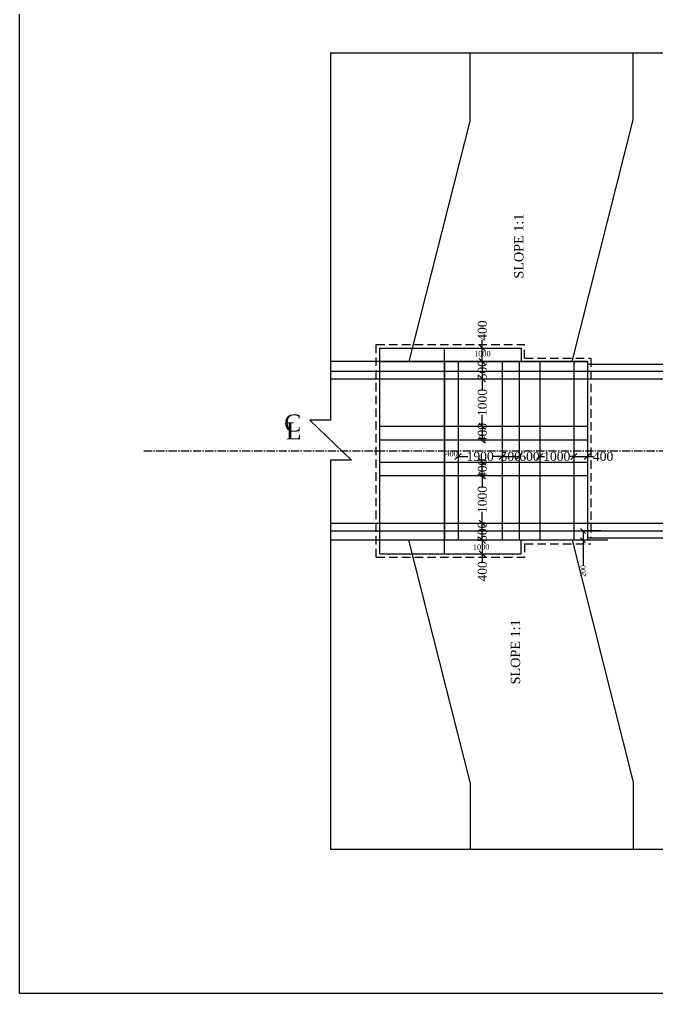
# Model space of a CAD drawing. Header units: inches. Extents: x 90659 to 166790, y -1471827 to -1422100.
# Drawn here: x 90659 to 109402, y -1471810 to -1443181 of the extents above; entities that cross this region are included whole.
import ezdxf

# ---------------------------------------------------------------- set-up
doc = ezdxf.new("R2010")
doc.units = ezdxf.units.IN
doc.header["$MEASUREMENT"] = 0
doc.header["$PDMODE"] = 3
doc.header["$PDSIZE"] = -20
doc.linetypes.add('ACAD_ISO10W100', pattern=[18, 12, -3, 0, -3])
doc.linetypes.add('HIDDEN', pattern=[0.375, 0.25, -0.125])
doc.styles.add('TIMES NEW ROMAN', font='times.ttf')
doc.dimstyles.new('STANDARD$0', dxfattribs={"dimscale": 100, "dimtxt": 0.02, "dimasz": 0.02, "dimexe": 0.05, "dimexo": 0.1, "dimgap": 0.002, "dimtad": 2, "dimdec": 0, "dimzin": 1, "dimdsep": 46, "dimtxsty": 'Standard', "dimblk": 'OBLIQUE', "dimcen": 0.09, "dimadec": 0, "dimazin": 0, "dimtfac": 1, "dimtdec": 0, "dimtofl": 0, "dimtmove": 0, "dimatfit": 3, "dimfxl": 1, "dimtolj": 1, "dimtzin": 1, "dimarcsym": 0})

# ---------------------------------------------------------------- blocks, each defined once
blk = doc.blocks.new('_Oblique')
at = {"color": 0, "linetype": 'ByBlock', "lineweight": -2}
blk.add_line((-0.5, -0.5), (0.5, 0.5), dxfattribs=at)
blk = doc.blocks.new('*D12')
at = {"color": 0, "lineweight": -2, "transparency": 16777216}
for p, q in [((107741, -1458214), (107215, -1458214)), ((107215, -1458214), (107215, -1458489)), ((107941, -1458489), (107215, -1458489)), ((107215, -1458489), (107215, -1459230))]:
    blk.add_line(p, q, dxfattribs=at)
at = {"layer": 'Defpoints', "color": 0, "transparency": 16777216}
for p in [(107215, -1458214), (107741, -1458214), (107941, -1458489)]:
    blk.add_point(p, dxfattribs=at)
at = {"color": 0, "lineweight": -2, "transparency": 16777216, "xscale": 150, "yscale": 150, "zscale": 150}
for p, rotation in [((107215, -1458214), 90), ((107215, -1458489), 270)]:
    blk.add_blockref('_Oblique', p, dxfattribs=dict(at, rotation=rotation))
at = {"color": 0, "transparency": 16777216, "insert": (107215, -1459390), "char_height": 150, "attachment_point": 5, "rotation": 90, "style": 'TIMES NEW ROMAN'}
blk.add_mtext('\\A1;200', dxfattribs=at)
blk = doc.blocks.new('*D69')
at = {"color": 0, "lineweight": -2, "transparency": 16777216}
for p, q in [((103542, -1455957), (103542, -1456025)), ((103542, -1456025), (103831, -1456025)), ((104842, -1456025), (104552, -1456025)), ((104842, -1455957), (104842, -1456025))]:
    blk.add_line(p, q, dxfattribs=at)
at = {"layer": 'Defpoints', "color": 0, "transparency": 16777216}
for p in [(103542, -1455957), (104842, -1455957), (104842, -1456025)]:
    blk.add_point(p, dxfattribs=at)
at = {"color": 0, "lineweight": -2, "transparency": 16777216, "xscale": 180, "yscale": 180, "zscale": 180, "rotation": 180}
blk.add_blockref('_Oblique', (103542, -1456025), dxfattribs=at)
at = {"color": 0, "lineweight": -2, "transparency": 16777216, "xscale": 180, "yscale": 180, "zscale": 180}
blk.add_blockref('_Oblique', (104842, -1456025), dxfattribs=at)
at = {"color": 0, "transparency": 16777216, "insert": (104192, -1456025), "char_height": 264, "attachment_point": 5, "style": 'TIMES NEW ROMAN'}
blk.add_mtext('\\A1;1900', dxfattribs=at)
blk = doc.blocks.new('*D70')
at = {"color": 0, "lineweight": -2, "transparency": 16777216}
for p, q in [((104842, -1455957), (104842, -1456025)), ((104842, -1456025), (105341, -1456025)), ((105341, -1455957), (105341, -1456025))]:
    blk.add_line(p, q, dxfattribs=at)
at = {"layer": 'Defpoints', "color": 0, "transparency": 16777216}
for p in [(104842, -1455957), (105341, -1455957), (105341, -1456025)]:
    blk.add_point(p, dxfattribs=at)
at = {"color": 0, "lineweight": -2, "transparency": 16777216, "xscale": 180, "yscale": 180, "zscale": 180, "rotation": 180}
blk.add_blockref('_Oblique', (104842, -1456025), dxfattribs=at)
at = {"color": 0, "lineweight": -2, "transparency": 16777216, "xscale": 180, "yscale": 180, "zscale": 180}
blk.add_blockref('_Oblique', (105341, -1456025), dxfattribs=at)
at = {"color": 0, "transparency": 16777216, "insert": (105091, -1456025), "char_height": 264, "attachment_point": 5, "style": 'TIMES NEW ROMAN'}
blk.add_mtext('\\A1;500', dxfattribs=at)
blk = doc.blocks.new('*D71')
at = {"color": 0, "lineweight": -2, "transparency": 16777216}
for p, q in [((105341, -1455957), (105341, -1456025)), ((105341, -1456025), (105364, -1456025)), ((105942, -1456025), (105918, -1456025)), ((105942, -1455958), (105942, -1456025))]:
    blk.add_line(p, q, dxfattribs=at)
at = {"layer": 'Defpoints', "color": 0, "transparency": 16777216}
for p in [(105341, -1455957), (105942, -1455958), (105942, -1456025)]:
    blk.add_point(p, dxfattribs=at)
at = {"color": 0, "lineweight": -2, "transparency": 16777216, "xscale": 180, "yscale": 180, "zscale": 180, "rotation": 180}
blk.add_blockref('_Oblique', (105341, -1456025), dxfattribs=at)
at = {"color": 0, "lineweight": -2, "transparency": 16777216, "xscale": 180, "yscale": 180, "zscale": 180}
blk.add_blockref('_Oblique', (105942, -1456025), dxfattribs=at)
at = {"color": 0, "transparency": 16777216, "insert": (105641, -1456025), "char_height": 264, "attachment_point": 5, "style": 'TIMES NEW ROMAN'}
blk.add_mtext('\\A1;600', dxfattribs=at)
blk = doc.blocks.new('*D72')
at = {"color": 0, "lineweight": -2, "transparency": 16777216}
for p, q in [((105942, -1455958), (105942, -1456025)), ((105942, -1456025), (106081, -1456025)), ((106942, -1456025), (106802, -1456025)), ((106942, -1455957), (106942, -1456025))]:
    blk.add_line(p, q, dxfattribs=at)
at = {"layer": 'Defpoints', "color": 0, "transparency": 16777216}
for p in [(105942, -1455958), (106942, -1455957), (106942, -1456025)]:
    blk.add_point(p, dxfattribs=at)
at = {"color": 0, "lineweight": -2, "transparency": 16777216, "xscale": 180, "yscale": 180, "zscale": 180, "rotation": 180}
blk.add_blockref('_Oblique', (105942, -1456025), dxfattribs=at)
at = {"color": 0, "lineweight": -2, "transparency": 16777216, "xscale": 180, "yscale": 180, "zscale": 180}
blk.add_blockref('_Oblique', (106942, -1456025), dxfattribs=at)
at = {"color": 0, "transparency": 16777216, "insert": (106442, -1456025), "char_height": 264, "attachment_point": 5, "style": 'TIMES NEW ROMAN'}
blk.add_mtext('\\A1;1000', dxfattribs=at)
blk = doc.blocks.new('*D73')
at = {"color": 0, "lineweight": -2, "transparency": 16777216}
for p, q in [((106942, -1455957), (106942, -1456025)), ((106942, -1456025), (107342, -1456025)), ((107342, -1455957), (107342, -1456025)), ((107342, -1456025), (107522, -1456025))]:
    blk.add_line(p, q, dxfattribs=at)
at = {"layer": 'Defpoints', "color": 0, "transparency": 16777216}
for p in [(106942, -1455957), (107342, -1455957), (107342, -1456025)]:
    blk.add_point(p, dxfattribs=at)
at = {"color": 0, "lineweight": -2, "transparency": 16777216, "xscale": 180, "yscale": 180, "zscale": 180, "rotation": 180}
blk.add_blockref('_Oblique', (106942, -1456025), dxfattribs=at)
at = {"color": 0, "lineweight": -2, "transparency": 16777216, "xscale": 180, "yscale": 180, "zscale": 180}
blk.add_blockref('_Oblique', (107342, -1456025), dxfattribs=at)
at = {"color": 0, "transparency": 16777216, "insert": (107804, -1456025), "char_height": 264, "attachment_point": 5, "style": 'TIMES NEW ROMAN'}
blk.add_mtext('\\A1;400', dxfattribs=at)
blk = doc.blocks.new('*D74')
at = {"color": 0, "lineweight": -2, "transparency": 16777216}
for p, q in [((104256, -1452838), (104256, -1452606)), ((104113, -1452838), (104257, -1452838)), ((104256, -1453238), (104256, -1452838)), ((104113, -1453238), (104257, -1453238))]:
    blk.add_line(p, q, dxfattribs=at)
at = {"layer": 'Defpoints', "color": 0, "transparency": 16777216}
for p in [(104113, -1452838), (104113, -1453238), (104256, -1453238)]:
    blk.add_point(p, dxfattribs=at)
at = {"color": 0, "lineweight": -2, "transparency": 16777216, "xscale": 180, "yscale": 180, "zscale": 180}
for p, rotation in [((104256, -1452838), 90), ((104256, -1453238), 270)]:
    blk.add_blockref('_Oblique', p, dxfattribs=dict(at, rotation=rotation))
at = {"color": 0, "transparency": 16777216, "insert": (104256, -1452324), "char_height": 264, "attachment_point": 5, "rotation": 90, "style": 'TIMES NEW ROMAN'}
blk.add_mtext('\\A1;400', dxfattribs=at)
blk = doc.blocks.new('*D75')
at = {"color": 0, "lineweight": -2, "transparency": 16777216}
for p, q in [((104113, -1453238), (104257, -1453238)), ((104256, -1453238), (104256, -1453738)), ((104113, -1453738), (104257, -1453738))]:
    blk.add_line(p, q, dxfattribs=at)
at = {"layer": 'Defpoints', "color": 0, "transparency": 16777216}
for p in [(104113, -1453238), (104113, -1453738), (104256, -1453738)]:
    blk.add_point(p, dxfattribs=at)
at = {"color": 0, "lineweight": -2, "transparency": 16777216, "xscale": 180, "yscale": 180, "zscale": 180}
for p, rotation in [((104256, -1453238), 90), ((104256, -1453738), 270)]:
    blk.add_blockref('_Oblique', p, dxfattribs=dict(at, rotation=rotation))
at = {"color": 0, "transparency": 16777216, "insert": (104256, -1453488), "char_height": 264, "attachment_point": 5, "rotation": 90, "style": 'TIMES NEW ROMAN'}
blk.add_mtext('\\A1;500', dxfattribs=at)
blk = doc.blocks.new('*D76')
at = {"color": 0, "lineweight": -2, "transparency": 16777216}
for p, q in [((104113, -1453738), (104257, -1453738)), ((104256, -1453738), (104256, -1454078)), ((104256, -1455138), (104256, -1454798)), ((104113, -1455138), (104257, -1455138))]:
    blk.add_line(p, q, dxfattribs=at)
at = {"layer": 'Defpoints', "color": 0, "transparency": 16777216}
for p in [(104113, -1453738), (104113, -1455138), (104256, -1455138)]:
    blk.add_point(p, dxfattribs=at)
at = {"color": 0, "lineweight": -2, "transparency": 16777216, "xscale": 180, "yscale": 180, "zscale": 180}
for p, rotation in [((104256, -1453738), 90), ((104256, -1455138), 270)]:
    blk.add_blockref('_Oblique', p, dxfattribs=dict(at, rotation=rotation))
at = {"color": 0, "transparency": 16777216, "insert": (104256, -1454438), "char_height": 264, "attachment_point": 5, "rotation": 90, "style": 'TIMES NEW ROMAN'}
blk.add_mtext('\\A1;1000', dxfattribs=at)
blk = doc.blocks.new('*D77')
at = {"color": 0, "lineweight": -2, "transparency": 16777216}
for p, q in [((104113, -1455138), (104257, -1455138)), ((104256, -1455138), (104256, -1455538)), ((104113, -1455538), (104257, -1455538))]:
    blk.add_line(p, q, dxfattribs=at)
at = {"layer": 'Defpoints', "color": 0, "transparency": 16777216}
for p in [(104113, -1455138), (104113, -1455538), (104256, -1455538)]:
    blk.add_point(p, dxfattribs=at)
at = {"color": 0, "lineweight": -2, "transparency": 16777216, "xscale": 180, "yscale": 180, "zscale": 180}
for p, rotation in [((104256, -1455138), 90), ((104256, -1455538), 270)]:
    blk.add_blockref('_Oblique', p, dxfattribs=dict(at, rotation=rotation))
at = {"color": 0, "transparency": 16777216, "insert": (104256, -1455338), "char_height": 264, "attachment_point": 5, "rotation": 90, "style": 'TIMES NEW ROMAN'}
blk.add_mtext('\\A1;400', dxfattribs=at)
blk = doc.blocks.new('*D78')
at = {"color": 0, "lineweight": -2, "transparency": 16777216}
for p, q in [((104113, -1458489), (104257, -1458489)), ((104256, -1458489), (104256, -1458889)), ((104113, -1458889), (104257, -1458889)), ((104256, -1458889), (104256, -1459121))]:
    blk.add_line(p, q, dxfattribs=at)
at = {"layer": 'Defpoints', "color": 0, "transparency": 16777216}
for p in [(104113, -1458489), (104256, -1458489), (104113, -1458889)]:
    blk.add_point(p, dxfattribs=at)
at = {"color": 0, "lineweight": -2, "transparency": 16777216, "xscale": 180, "yscale": 180, "zscale": 180}
for p, rotation in [((104256, -1458489), 90), ((104256, -1458889), 270)]:
    blk.add_blockref('_Oblique', p, dxfattribs=dict(at, rotation=rotation))
at = {"color": 0, "transparency": 16777216, "insert": (104256, -1459403), "char_height": 264, "attachment_point": 5, "rotation": 90, "style": 'TIMES NEW ROMAN'}
blk.add_mtext('\\A1;400', dxfattribs=at)
blk = doc.blocks.new('*D79')
at = {"color": 0, "lineweight": -2, "transparency": 16777216}
for p, q in [((104113, -1457989), (104257, -1457989)), ((104256, -1458489), (104256, -1457989)), ((104113, -1458489), (104257, -1458489))]:
    blk.add_line(p, q, dxfattribs=at)
at = {"layer": 'Defpoints', "color": 0, "transparency": 16777216}
for p in [(104113, -1457989), (104256, -1457989), (104113, -1458489)]:
    blk.add_point(p, dxfattribs=at)
at = {"color": 0, "lineweight": -2, "transparency": 16777216, "xscale": 180, "yscale": 180, "zscale": 180}
for p, rotation in [((104256, -1457989), 90), ((104256, -1458489), 270)]:
    blk.add_blockref('_Oblique', p, dxfattribs=dict(at, rotation=rotation))
at = {"color": 0, "transparency": 16777216, "insert": (104256, -1458239), "char_height": 264, "attachment_point": 5, "rotation": 90, "style": 'TIMES NEW ROMAN'}
blk.add_mtext('\\A1;500', dxfattribs=at)
blk = doc.blocks.new('*D80')
at = {"color": 0, "lineweight": -2, "transparency": 16777216}
for p, q in [((104113, -1456589), (104257, -1456589)), ((104256, -1456589), (104256, -1456928)), ((104256, -1457989), (104256, -1457649)), ((104113, -1457989), (104257, -1457989))]:
    blk.add_line(p, q, dxfattribs=at)
at = {"layer": 'Defpoints', "color": 0, "transparency": 16777216}
for p in [(104113, -1456589), (104256, -1456589), (104113, -1457989)]:
    blk.add_point(p, dxfattribs=at)
at = {"color": 0, "lineweight": -2, "transparency": 16777216, "xscale": 180, "yscale": 180, "zscale": 180}
for p, rotation in [((104256, -1456589), 90), ((104256, -1457989), 270)]:
    blk.add_blockref('_Oblique', p, dxfattribs=dict(at, rotation=rotation))
at = {"color": 0, "transparency": 16777216, "insert": (104256, -1457289), "char_height": 264, "attachment_point": 5, "rotation": 90, "style": 'TIMES NEW ROMAN'}
blk.add_mtext('\\A1;1000', dxfattribs=at)
blk = doc.blocks.new('*D81')
at = {"color": 0, "lineweight": -2, "transparency": 16777216}
for p, q in [((104113, -1456189), (104257, -1456189)), ((104256, -1456589), (104256, -1456189)), ((104113, -1456589), (104257, -1456589))]:
    blk.add_line(p, q, dxfattribs=at)
at = {"layer": 'Defpoints', "color": 0, "transparency": 16777216}
for p in [(104113, -1456189), (104256, -1456189), (104113, -1456589)]:
    blk.add_point(p, dxfattribs=at)
at = {"color": 0, "lineweight": -2, "transparency": 16777216, "xscale": 180, "yscale": 180, "zscale": 180}
for p, rotation in [((104256, -1456189), 90), ((104256, -1456589), 270)]:
    blk.add_blockref('_Oblique', p, dxfattribs=dict(at, rotation=rotation))
at = {"color": 0, "transparency": 16777216, "insert": (104256, -1456389), "char_height": 264, "attachment_point": 5, "rotation": 90, "style": 'TIMES NEW ROMAN'}
blk.add_mtext('\\A1;400', dxfattribs=at)

msp = doc.modelspace()

# ---------------------------------------------------------------- linework, layer by layer
for p, q in [((99796.6, -1444159.5), (99796.6, -1454953.7)), ((99796.6, -1444159.5), (121789.3, -1444159.5)), ((99796.6, -1444159.5), (121789.3, -1444159.5)), ((103897.5, -1446130.5), (103897.5, -1444159.5)), ((108691.5, -1446130.5), (108691.5, -1444159.5)), ((103897.5, -1446130.5), (102097.5, -1453238.2)), ((106891.5, -1453238.2), (108691.5, -1446130.5)), ((101241.5, -1452838.2), (105398.2, -1452838.2)), ((101241.5, -1458888.5), (101241.5, -1452838.2)), ((103141.5, -1458888.5), (103141.5, -1452838.2)), ((105398.2, -1452838.2), (105398.2, -1453238.2)), ((107341.5, -1453238.2), (99796.6, -1453238.2)), ((107341.5, -1453238.2), (99796.6, -1453238.2)), ((101241.5, -1453238.2), (107341.5, -1453238.2)), ((103141.5, -1453238.2), (103141.5, -1458488.2)), ((103541.5, -1453238.2), (103541.5, -1458488.2)), ((104841.5, -1453238.2), (104841.5, -1458488.2)), ((105341.5, -1453238.2), (105341.5, -1458488.2)), ((105941.5, -1453238.2), (105941.5, -1458488.2)), ((106941.5, -1453238.2), (106941.5, -1458488.2)), ((107341.5, -1453238.2), (107341.5, -1458488.2)), ((107341.5, -1453238.2), (107341.5, -1458488.5)), ((107341.5, -1453313.2), (142041.5, -1453313.2)), ((99796.6, -1453513.2), (147086.4, -1453513.2)), ((99796.6, -1453738.3), (147086.4, -1453738.3)), ((101241.5, -1453738.2), (107341.5, -1453738.2)), ((99798, -1454953.7), (99187.4, -1454953.7)), ((99187.4, -1454953.7), (100408.6, -1456135.5)), ((101241.5, -1455138.2), (107341.5, -1455138.2)), ((101241.5, -1455538.2), (107341.5, -1455538.2)), ((99796.6, -1456135.5), (99796.6, -1467567.2)), ((100408.6, -1456135.5), (99796.6, -1456135.5)), ((101241.5, -1456188.5), (107341.5, -1456188.5)), ((101241.5, -1456588.5), (107341.5, -1456588.5)), ((99796.6, -1457988.3), (147086.4, -1457988.3)), ((101241.5, -1457988.5), (107341.5, -1457988.5)), ((99796.6, -1458213.2), (147086.4, -1458213.2)), ((99796.6, -1458213.5), (147086.4, -1458213.5)), ((107341.5, -1458488.2), (99796.6, -1458488.2)), ((107341.5, -1458488.2), (99796.6, -1458488.2)), ((107341.5, -1458488.5), (99796.6, -1458488.5)), ((107341.5, -1458488.5), (99796.6, -1458488.5)), ((103897.5, -1465596.2), (102097.5, -1458488.5)), ((105398.2, -1458888.5), (105398.2, -1458488.5)), ((106891.5, -1458488.5), (108691.5, -1465596.2)), ((107341.5, -1458413.2), (142041.5, -1458413.2)), ((101241.5, -1458888.5), (105398.2, -1458888.5)), ((103897.5, -1465596.2), (103897.5, -1467567.2)), ((108691.5, -1465596.2), (108691.5, -1467567.2)), ((99796.6, -1467567.2), (121789.3, -1467567.2)), ((99796.6, -1467567.2), (121789.3, -1467567.2))]:
    msp.add_line(p, q)
at = {"linetype": 'HIDDEN', "lineweight": 25, "ltscale": 1000}
for p, q in [((101141.5, -1452738.2), (105498.2, -1452738.2)), ((101141.5, -1458988.5), (101141.5, -1452738.2)), ((105498.2, -1453138.2), (105498.2, -1452738.2)), ((105498.2, -1453138.2), (107441.5, -1453138.2)), ((107441.5, -1453138.2), (107441.5, -1458413.2)), ((99796.6, -1457988.2), (147086.4, -1457988.2)), ((105498.2, -1458588.5), (105498.2, -1458988.5)), ((105498.2, -1458588.5), (107441.5, -1458588.5)), ((101141.5, -1458988.5), (105498.2, -1458988.5))]:
    msp.add_line(p, q, dxfattribs=at)
at = {"color": 7, "linetype": 'ACAD_ISO10W100', "ltscale": 20}
msp.add_line((94316.4, -1455863.3), (148780.7, -1455863.3), dxfattribs=at)
at = {"color": 7}
msp.add_lwpolyline([(90659, -1422100.5), (166599.3, -1422100.5), (166599.3, -1471809.9), (90659, -1471809.9)], close=True, dxfattribs=at)

# ---------------------------------------------------------------- texts
at = {"linetype": 'ByBlock', "lineweight": 25, "style": 'TIMES NEW ROMAN'}
for p in [(105463.7, -1450797.3), (105366.2, -1462723.3)]:
    msp.add_text('SLOPE 1:1', height=276, rotation=90, dxfattribs=at).set_placement(p)
for s, p in [('1000', (104015.7, -1453083.4)), ('400', (103170.2, -1456018.8)), ('1000', (103981.4, -1458763.7))]:
    msp.add_text(s, height=158, dxfattribs=at).set_placement(p)
at = {"linetype": 'ByBlock', "style": 'TIMES NEW ROMAN'}
for s, p in [('C', (98432.2, -1455291.9)), ('C', (98432.2, -1455291.9)), ('L', (98485.7, -1455523.7)), ('L', (98485.7, -1455523.7))]:
    msp.add_text(s, height=500, dxfattribs=at).set_placement(p)

# ---------------------------------------------------------------- dimensions: what is measured, and where the dimension line sits
for base, p1, p2, angle, picture, middle in [((104256.5, -1453238.2), (104113, -1452838.2), (104113, -1453238.2), 90, '*D74', (104256.5, -1452323.5)), ((104256.5, -1453738.2), (104113, -1453238.2), (104113, -1453738.2), 90, '*D75', (104256.5, -1453488.2)), ((104256.5, -1455538.2), (104113, -1455138.2), (104113, -1455538.2), 90, '*D77', (104256.5, -1455338.2)), ((104256.5, -1456188.5), (104113, -1456588.5), (104113, -1456188.5), 270, '*D81', (104256.5, -1456388.5)), ((104256.5, -1457988.5), (104113, -1458488.5), (104113, -1457988.5), 270, '*D79', (104256.5, -1458238.5)), ((104256.5, -1458488.5), (104113, -1458888.5), (104113, -1458488.5), 270, '*D78', (104256.5, -1459403.2))]:
    dim = msp.add_linear_dim(base=base, p1=p1, p2=p2, angle=angle, dimstyle='STANDARD$0', override={"dimscale": 1, "dimtxt": 264, "dimasz": 180, "dimexe": 0.18, "dimexo": 0.0625, "dimgap": 0.09, "dimtad": 0, "dimzin": 0, "dimtxsty": 'TIMES NEW ROMAN', "dimblk1": 'Oblique', "dimblk2": 'Oblique', "dimsah": 1, "dimtzin": 0})
    dim.commit()
    dim.dimension.update_dxf_attribs({"geometry": picture, "text_midpoint": middle, "dimtype": 160})
for base, p1, p2, angle, picture, middle in [((104256.5, -1455138.2), (104113, -1453738.2), (104113, -1455138.2), 90, '*D76', (104256.5, -1454438.2)), ((104256.5, -1456588.5), (104113, -1457988.5), (104113, -1456588.5), 270, '*D80', (104256.5, -1457288.5))]:
    dim = msp.add_linear_dim(base=base, p1=p1, p2=p2, angle=angle, text='1000', dimstyle='STANDARD$0', override={"dimscale": 1, "dimtxt": 264, "dimasz": 180, "dimexe": 0.18, "dimexo": 0.0625, "dimgap": 0.09, "dimtad": 0, "dimzin": 0, "dimtxsty": 'TIMES NEW ROMAN', "dimblk1": 'Oblique', "dimblk2": 'Oblique', "dimsah": 1, "dimtzin": 0})
    dim.commit()
    dim.dimension.update_dxf_attribs({"geometry": picture, "text_midpoint": middle})
dim = msp.add_linear_dim(base=(104841.5, -1456025), p1=(103541.6, -1455956.7), p2=(104841.5, -1455956.7), text='1900', dimstyle='STANDARD$0', override={"dimscale": 1, "dimtxt": 264, "dimasz": 180, "dimexe": 0.18, "dimexo": 0.0625, "dimgap": 0.09, "dimtad": 0, "dimzin": 0, "dimtxsty": 'TIMES NEW ROMAN', "dimblk1": 'Oblique', "dimblk2": 'Oblique', "dimsah": 1, "dimtzin": 0})
dim.commit()
dim.dimension.update_dxf_attribs({"geometry": '*D69', "text_midpoint": (104191.6, -1456025)})
dim = msp.add_linear_dim(base=(105341.1, -1456025), p1=(104841.5, -1455956.7), p2=(105341.1, -1455957.3), dimstyle='STANDARD$0', override={"dimscale": 1, "dimtxt": 264, "dimasz": 180, "dimexe": 0.18, "dimexo": 0.0625, "dimgap": 0.09, "dimtad": 0, "dimzin": 0, "dimtxsty": 'TIMES NEW ROMAN', "dimblk1": 'Oblique', "dimblk2": 'Oblique', "dimsah": 1, "dimtzin": 0})
dim.commit()
dim.dimension.update_dxf_attribs({"geometry": '*D70', "text_midpoint": (105091.3, -1456025), "dimtype": 160})
for base, p1, p2, picture, middle in [((105941.5, -1456025), (105341.1, -1455957.3), (105941.5, -1455957.9), '*D71', (105641.3, -1456025)), ((106941.5, -1456025), (105941.5, -1455957.9), (106941.5, -1455956.7), '*D72', (106441.5, -1456025)), ((107341.5, -1456025), (106941.5, -1455956.7), (107341.5, -1455956.7), '*D73', (107804, -1456025))]:
    dim = msp.add_linear_dim(base=base, p1=p1, p2=p2, dimstyle='STANDARD$0', override={"dimscale": 1, "dimtxt": 264, "dimasz": 180, "dimexe": 0.18, "dimexo": 0.0625, "dimgap": 0.09, "dimtad": 0, "dimzin": 0, "dimtxsty": 'TIMES NEW ROMAN', "dimblk1": 'Oblique', "dimblk2": 'Oblique', "dimsah": 1, "dimtzin": 0})
    dim.commit()
    dim.dimension.update_dxf_attribs({"geometry": picture, "text_midpoint": middle})
dim = msp.add_linear_dim(base=(107215.2, -1458213.5), p1=(107941.5, -1458488.5), p2=(107741.5, -1458213.5), angle=270, text='200', dimstyle='STANDARD$0', override={"dimscale": 1, "dimtxt": 150, "dimasz": 150, "dimexe": 0.18, "dimexo": 0.0625, "dimgap": 0.09, "dimtad": 0, "dimzin": 0, "dimtxsty": 'TIMES NEW ROMAN', "dimblk1": 'Oblique', "dimblk2": 'Oblique', "dimsah": 1, "dimtzin": 0})
dim.commit()
dim.dimension.update_dxf_attribs({"geometry": '*D12', "text_midpoint": (107215.2, -1459390.3), "dimtype": 160})

doc.saveas('drawing.dxf')
